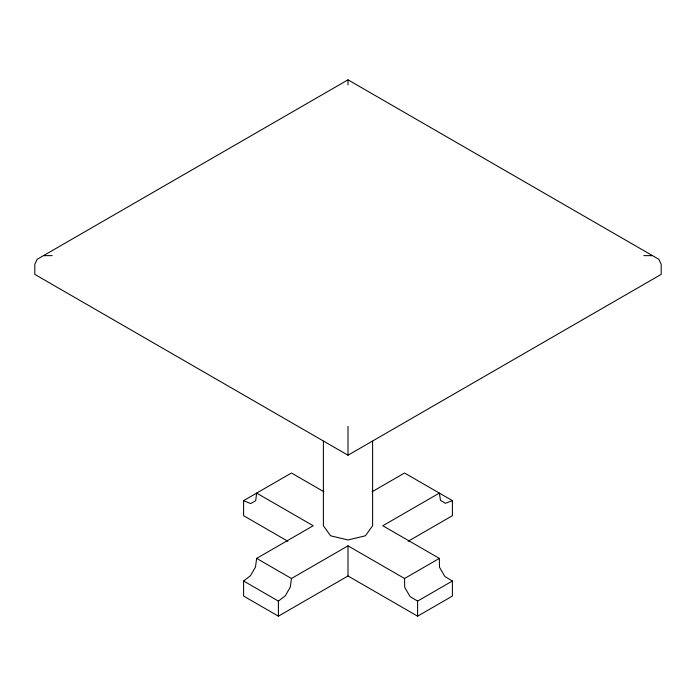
<?xml version="1.0" encoding="UTF-8"?>
<svg xmlns="http://www.w3.org/2000/svg" width="696" height="696" viewBox="0 0 696 696"><rect width="100%" height="100%" fill="white"/><g stroke="black" fill="none" stroke-linecap="round" stroke-linejoin="round"><path stroke-width="1.04" d="M287.805 541.227L243.6 515.71L243.6 500.642L250.656 503.6L255.693 500.694L256.65 493.107L313.2 525.75L256.65 558.401L255.484 567.066L250.516 575.662L243.6 581.003L243.6 596.072L278.4 616.169L348 575.983L417.6 616.169L452.4 596.072L452.4 581.003L444.84 576.479L439.489 567.214L439.35 558.401L382.8 525.75L439.35 493.107L440.516 500.424L445.483 503.286L452.4 500.642L452.4 515.71L408.195 541.227M417.6 616.169L417.6 601.1L410.04 596.568L404.689 587.302L404.55 578.498L348 545.847L291.45 578.498L290.284 587.154L285.316 595.75L278.4 601.1L278.4 616.169M348 79.831L37.132 259.312L34.8 264.332L34.8 274.381L348 455.21L661.2 274.381L661.2 264.332L658.868 259.312L348 79.831L348 84.86M243.6 500.642L291.45 473.01L323.901 491.741M372.099 491.741L404.55 473.01L452.4 500.642M404.55 578.498L439.35 558.401M417.6 601.1L452.4 581.003M43.5 255.632L52.2 255.632M643.8 255.632L652.5 255.632M256.65 558.401L291.45 578.498M243.6 581.003L278.4 601.1M372.604 441.16L372.604 525.75L365.4 535.798L348 539.957L330.6 535.798L323.396 525.75L323.396 441.16M348 426.413L348 455.21M348 545.847L348 575.983"/></g></svg>
